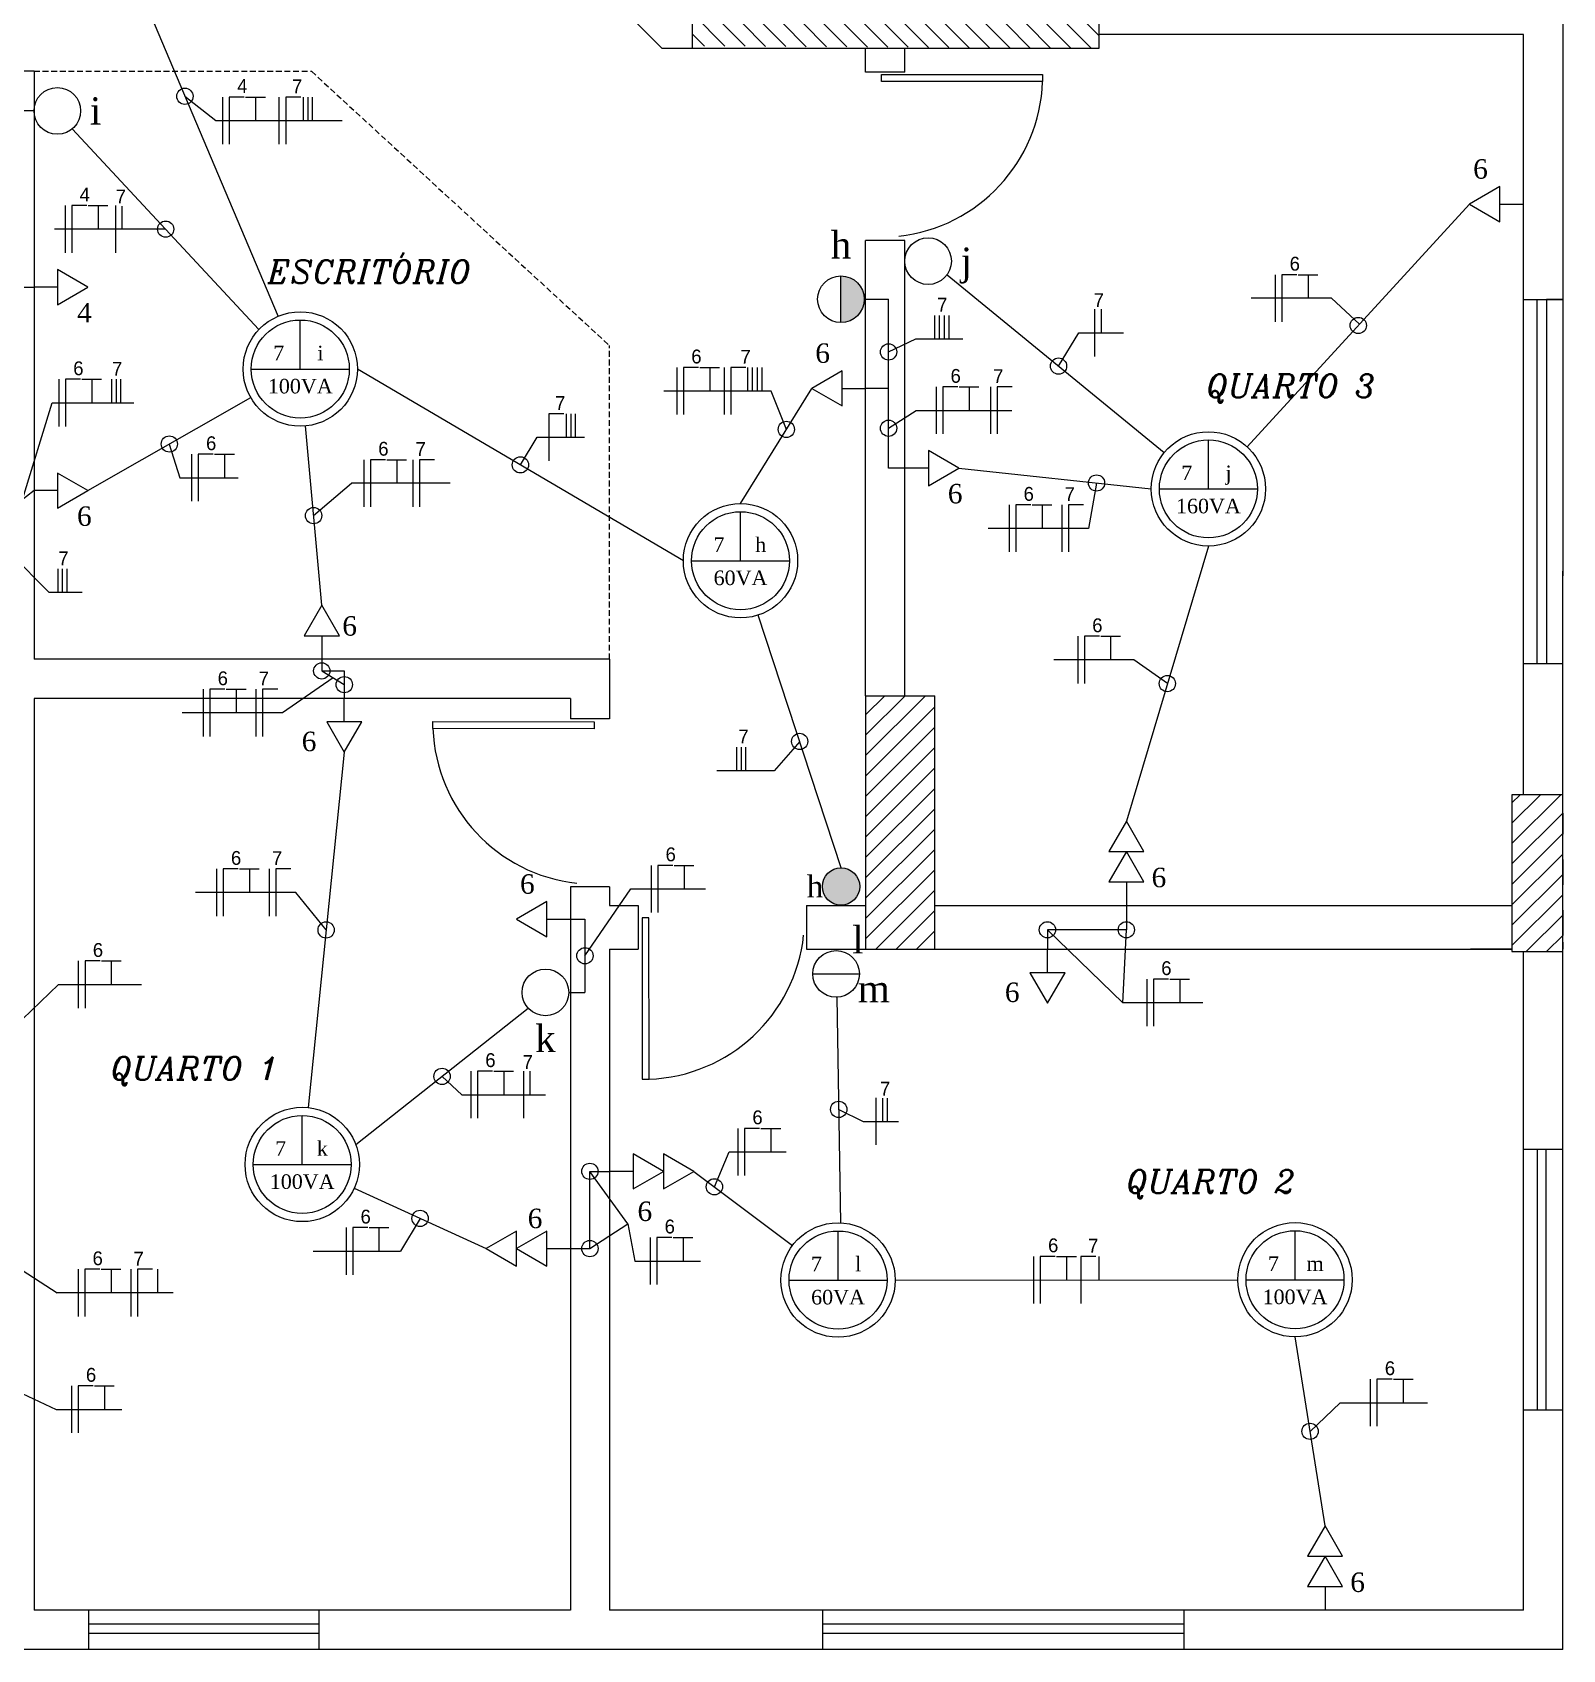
# Model space of a CAD drawing. Extents: x -175055 to -48386, y 10342 to 134050.
# Drawn here: x -88783 to -82140, y 102777 to 109795 of the extents above; entities that cross this region are included whole.
import ezdxf
from ezdxf.enums import TextEntityAlignment as Align

# ---------------------------------------------------------------- set-up
doc = ezdxf.new("R2010")
doc.units = 0
doc.header["$LTSCALE"] = 50
doc.header["$MEASUREMENT"] = 0
doc.linetypes.add('HIDDENX2', pattern=[0.75, 0.5, -0.25])
doc.layers.get('0').update_dxf_attribs({"linetype": 'CONTINUOUS'})
for name, color, linetype in [('ABE', 7, 'CONTINUOUS'), ('Eletrodutos', 6, 'CONTINUOUS'), ('Inst. Elétricas', 80, 'CONTINUOUS'), ('SIMBOLOGIA', 1, 'CONTINUOUS')]:
    doc.layers.add(name, color=color, linetype=linetype)
doc.styles.add('ITALICC', font='italicc', dxfattribs={"height": 4})
doc.styles.add('JMS1', font='times.ttf')
doc.styles.add('TECHNICLIGHT', font='tel_____.pfb', dxfattribs={"height": 2})

# ---------------------------------------------------------------- blocks, each defined once
blk = doc.blocks.new('*X29')
at = {"color": 0}
for p, q in [((-2519.03, -592.17), (-2497.87, -571)), ((-2519.03, -583.33), (-2506.7, -571)), ((-2519.03, -574.49), (-2515.54, -571)), ((-2519.03, -601), (-2497.03, -579)), ((-2519.03, -609.84), (-2497.03, -587.84)), ((-2519.03, -618.68), (-2497.03, -596.68)), ((-2519.03, -627.52), (-2497.03, -605.52)), ((-2519.03, -636.36), (-2497.03, -614.36)), ((-2512.83, -639), (-2497.03, -623.2)), ((-2503.99, -639), (-2497.03, -632.04))]:
    blk.add_line(p, q, dxfattribs=at)
blk = doc.blocks.new('*X27')
at = {"color": 0}
for p, q in [((825, 703.68), (825, 733.68)), ((812.5, 716.18), (812.5, 723.48)), ((818.75, 709.93), (818.75, 729.73)), ((831.25, 697.43), (831.25, 727.43)), ((837.5, 691.18), (837.5, 721.18)), ((843.75, 684.93), (843.75, 714.93)), ((850, 678.68), (850, 708.68)), ((856.25, 672.43), (856.25, 702.43)), ((862.5, 666.18), (862.5, 696.18)), ((868.75, 659.93), (868.75, 689.93)), ((875, 653.68), (875, 683.68)), ((881.25, 647.43), (881.25, 677.43)), ((887.5, 641.18), (887.5, 671.18)), ((893.75, 634.93), (893.75, 664.93)), ((900, 628.68), (900, 658.68)), ((906.25, 622.43), (906.25, 652.43)), ((912.5, 616.18), (912.5, 646.18)), ((918.75, 609.93), (918.75, 639.93)), ((925, 603.68), (925, 633.68)), ((931.25, 597.43), (931.25, 627.43)), ((937.5, 599.28), (937.5, 621.18)), ((943.75, 605.53), (943.75, 614.93))]:
    blk.add_line(p, q, dxfattribs=at)
blk = doc.blocks.new('A$C37370DF5')
at = {"linetype": 'Continuous'}
for p, q in [((0, 0), (0, 126)), ((-126, 0), (126, 0))]:
    blk.add_line(p, q, dxfattribs=at)
for radius in [147, 126]:
    blk.add_circle((0, 0), radius, dxfattribs=at)
at = {"linetype": 'Continuous', "style": 'JMS1'}
for tag, p in [('CIRC.', (-55.5, 41.2)), ('CMD', (51.8, 41.2)), ('POT.', (0, -44.1))]:
    blk.add_attdef(tag, text='', height=37.5, dxfattribs=at).set_placement(p, align=Align.MIDDLE_CENTER)
blk = doc.blocks.new('A$C7A1A14DC')
at = {"layer": 'SIMBOLOGIA'}
blk.add_line((0.0968, 0), (0, 0), dxfattribs=at)
blk.add_lwpolyline([(0.2219, 0), (0.0968, 0.0723), (0.0968, -0.0723)], close=True, dxfattribs=at)
at = {"layer": 'SIMBOLOGIA', "linetype": 'Continuous', "style": 'JMS1'}
blk.add_attdef('POT', text='', height=0.08, dxfattribs=at).set_placement((0.177, 0.1099), align=Align.MIDDLE_LEFT)
blk.add_attdef('CIRC.', (0.177, -0.1449), '', height=0.08, dxfattribs=at)
blk = doc.blocks.new('A$C6A1A07AC')
at = {"layer": 'SIMBOLOGIA'}
blk.add_line((72.6, 0), (0, 0), dxfattribs=at)
for points in [[(166.4, 0), (72.6, 54.2), (72.6, -54.2)], [(260.3, 0), (166.4, 54.2), (166.4, -54.2)]]:
    blk.add_lwpolyline(points, close=True, dxfattribs=at)
at = {"layer": 'SIMBOLOGIA', "linetype": 'Continuous', "style": 'JMS1'}
blk.add_attdef('POT', text='', height=60, dxfattribs=at).set_placement((195.5, 82.4), align=Align.MIDDLE_LEFT)
blk.add_attdef('CIRC.', (86.3, -123.1), '', height=60, dxfattribs=at)
blk = doc.blocks.new('A$C2AD67FED')
at = {"layer": 'SIMBOLOGIA', "linetype": 'Continuous'}
blk.add_circle((60, 0), 60, dxfattribs=at)
at = {"layer": 'SIMBOLOGIA', "linetype": 'Continuous', "style": 'JMS1'}
blk.add_attdef('CIRC.1', text='', height=70, dxfattribs=at).set_placement((143.7, 0), align=Align.MIDDLE_LEFT)
blk = doc.blocks.new('FASE')
at = {"layer": 'Inst. Elétricas'}
blk.add_line((-21.1, 103.8), (-21.1, -100.4), dxfattribs=at)
blk = doc.blocks.new('NEUTRO')
at = {"layer": 'Inst. Elétricas'}
blk.add_lwpolyline([(66.3, 41.2), (0.9, 41.2), (0.9, -163)], dxfattribs=at)
blk = doc.blocks.new('TERRA')
at = {"layer": 'Inst. Elétricas'}
for p, q in [((15, 22.1), (100.8, 22.1)), ((57.9, 22.1), (57.9, -80))]:
    blk.add_line(p, q, dxfattribs=at)
blk = doc.blocks.new('A$C046C75A3')
at = {"layer": 'SIMBOLOGIA', "linetype": 'Continuous'}
blk.add_hatch(color=256, dxfattribs=at).paths.add_polyline_path([(0, 0, 1), (120, 0)])
blk.add_line((0, 0), (120, 0), dxfattribs=at)
blk.add_circle((60, 0), 60, dxfattribs=at)
at = {"layer": 'SIMBOLOGIA', "linetype": 'Continuous', "style": 'JMS1'}
blk.add_attdef('CIRC.1', text='', height=70, dxfattribs=at).set_placement((143.7, 0), align=Align.MIDDLE_LEFT)
blk = doc.blocks.new('A$C7001172B')
at = {"layer": 'SIMBOLOGIA', "linetype": 'Continuous'}
blk.add_hatch(color=256, dxfattribs=at).paths.add_polyline_path([(0, 0, 1), (120, 0, 1)])
blk.add_circle((60, 0), 60, dxfattribs=at)
at = {"layer": 'SIMBOLOGIA', "linetype": 'Continuous', "style": 'JMS1'}
blk.add_attdef('CIRC.1', text='', height=70, dxfattribs=at).set_placement((143.7, 0), align=Align.MIDDLE_LEFT)
blk = doc.blocks.new('A$C09D210CD')
at = {"layer": 'SIMBOLOGIA', "linetype": 'Continuous'}
blk.add_line((0, 0), (120, 0), dxfattribs=at)
blk.add_circle((60, 0), 60, dxfattribs=at)
at = {"layer": 'SIMBOLOGIA', "linetype": 'Continuous', "style": 'JMS1'}
blk.add_attdef('CIRC.1', text='', height=70, dxfattribs=at).set_placement((116.1, 31.6), align=Align.BOTTOM_LEFT)
blk.add_attdef('CIRC.2', text='', height=70, dxfattribs=at).set_placement((116.1, -38.1), align=Align.TOP_LEFT)

msp = doc.modelspace()

# ---------------------------------------------------------------- hatches: boundary and pattern name
at = {"layer": 'ABE', "linetype": 'Continuous'}
h = msp.add_hatch(dxfattribs=at)
h.set_pattern_fill('ANSI31', scale=500, style=0)
h.set_pattern_definition([(45, (-57142.05, 110726.45), (-44.19417, 44.19417), [])])
h.paths.add_polyline_path([(-85165.5, 105816.1), (-84865.5, 105816.1), (-84865.5, 106916.1), (-85165.5, 106916.1)])

# ---------------------------------------------------------------- linework, layer by layer
for p, q in [((-88120.4, 109517.4), (-87986, 109412)), ((-87986, 109412), (-87438, 109412)), ((-88204, 108940.9), (-88686.4, 108940.9)), ((-83144, 108641), (-83492, 108641)), ((-83021.7, 108528.7), (-83144, 108641)), ((-85066, 108408.1), (-84948.4, 108464.5)), ((-84948.4, 108464.5), (-84744, 108464.5)), ((-84328.3, 108346.5), (-84240, 108491)), ((-84240, 108491), (-84047, 108491)), ((-85575.7, 108238.4), (-86041.6, 108238.4)), ((-85509.7, 108072), (-85575.7, 108238.4)), ((-88825.2, 107767.1), (-88697.2, 108187.1)), ((-88697.2, 108187.1), (-88342.2, 108187.1)), ((-85066, 108076.9), (-84946.9, 108154.2)), ((-84946.9, 108154.2), (-84531.1, 108154.2)), ((-86664.2, 107918.1), (-86591.6, 108037.6)), ((-86591.6, 108037.6), (-86386.1, 108037.6)), ((-88188.1, 108008.5), (-88142.2, 107861.9)), ((-88142.2, 107861.9), (-87888.6, 107861.8)), ((-87561.7, 107697.8), (-87397, 107838)), ((-86969.2, 107838), (-87397, 107838)), ((-84163.4, 107839.3), (-84198.7, 107642.2)), ((-84198.7, 107642.2), (-84633.7, 107642.2)), ((-88874.6, 107531.1), (-88711.6, 107364.9)), ((-88711.6, 107364.9), (-88566.3, 107364.9)), ((-84001, 107072), (-84349, 107072)), ((-83855.9, 106968.9), (-84001, 107072)), ((-87477.4, 106994.2), (-87697, 106842)), ((-87526.3, 107024), (-87428.6, 106964.3)), ((-87697, 106842), (-88132, 106842)), ((-85451.9, 106717.9), (-85562, 106591)), ((-85562, 106591), (-85812, 106591)), ((-87639.3, 106062.4), (-88074.3, 106062.4)), ((-87507.3, 105899.8), (-87639.3, 106062.4)), ((-86384, 105787.6), (-86185, 106078)), ((-86185, 106078), (-85861, 106078)), ((-84376.4, 105900.4), (-84049.4, 105584.1)), ((-84049.4, 105584.1), (-84033.9, 105900.4)), ((-88865, 105475.2), (-88669, 105663)), ((-88669, 105663), (-88309, 105663)), ((-83701.4, 105584.1), (-84049.4, 105584.1)), ((-87004.3, 105264.3), (-86918, 105185)), ((-86918, 105185), (-86555, 105185)), ((-85282.5, 105121.1), (-85177, 105068)), ((-85177, 105068), (-85023, 105068)), ((-85822.1, 104785.2), (-85758.1, 104936.7)), ((-85758.1, 104936.7), (-85510.2, 104936.7)), ((-86197.2, 104624.7), (-86362.6, 104852.3)), ((-87099.5, 104648.1), (-87184, 104506)), ((-86362.6, 104517.1), (-86197.2, 104624.7)), ((-86197.2, 104624.7), (-86167.3, 104463.1)), ((-87563, 104506), (-87184, 104506)), ((-88850.7, 104439.9), (-88675, 104325)), ((-86167.3, 104463.1), (-85882.5, 104463.1)), ((-88171.2, 104325), (-88675, 104325)), ((-88850.7, 103900.4), (-88679.4, 103819.4)), ((-88679.4, 103819.4), (-88393.5, 103819.4)), ((-83236.6, 103724), (-83106.4, 103848)), ((-83106.4, 103848), (-82727.4, 103848))]:
    msp.add_line(p, q)
at = {"color": 4}
for centre in [(-88120.4, 109517.4), (-88204, 108940.9), (-83027.1, 108522.9), (-85066, 108408.1), (-84328.3, 108346.5), (-85509.7, 108072), (-85066, 108076.9), (-88188.1, 108008.5), (-86664.2, 107918.1), (-84163.4, 107839.3), (-87561.7, 107697.8), (-87526.3, 107024), (-87428.6, 106964.3), (-83855.9, 106968.9), (-85451.9, 106717.9), (-87507.3, 105899.8), (-84376.4, 105900.4), (-84033.9, 105900.4), (-86384, 105787.6), (-87004.3, 105264.3), (-85282.5, 105121.1), (-86362.6, 104852.3), (-85822.1, 104785.2), (-87099.5, 104648.1), (-86362.6, 104517.1), (-83236.6, 103724)]:
    msp.add_circle(centre, 35.3, dxfattribs=at)
at = {"layer": 'ABE', "color": 7}
for p, q in [((-87055.7, 110730.7), (-86049.1, 109725)), ((-85916.9, 109725), (-85916.9, 109947.7)), ((-84153.5, 109947.7), (-84153.5, 109725)), ((-82140, 109936.1), (-82140, 107436.1)), ((-82310, 109786.1), (-84153.5, 109786.1)), ((-82310, 107616.1), (-82310, 109786.1)), ((-85916.9, 109725), (-86049.1, 109725)), ((-84153.5, 109725), (-85916.9, 109725)), ((-85165.5, 109621.4), (-85165.5, 109725)), ((-84995.5, 109621.4), (-84995.5, 109725)), ((-88775.4, 109625.8), (-88945.4, 109625.8)), ((-88775.4, 109625.8), (-88775.4, 107074.7)), ((-84995.5, 109621.4), (-85165.5, 109621.4)), ((-84995.5, 108891.4), (-85165.5, 108891.4)), ((-85165.5, 106916.1), (-85165.5, 108891.4)), ((-84995.5, 106916.1), (-84995.5, 108891.4)), ((-82310, 108636.1), (-82140, 108636.1)), ((-82250, 107056.1), (-82250, 108636.1)), ((-82140, 108636.1), (-82210, 108636.1)), ((-82210, 108636.1), (-82210, 107056.1)), ((-82310, 106486.1), (-82310, 107646.1)), ((-82310, 106496.1), (-82310, 107456.1)), ((-82140, 102778), (-82140, 107456.1)), ((-86277.3, 107074.7), (-88775.4, 107074.7)), ((-86277.3, 107074.7), (-86277.3, 106816.3)), ((-82310, 107056.1), (-82140, 107056.1)), ((-86447.3, 106904.7), (-88775.4, 106904.7)), ((-88775.4, 106904.7), (-88775.4, 102948)), ((-88775.4, 106904.7), (-88775.4, 102948)), ((-86447.3, 106904.7), (-86447.3, 106816.3)), ((-85165.5, 106916.1), (-84865.5, 106916.1)), ((-85165.5, 106916.1), (-85165.5, 105816.1)), ((-84865.5, 105816.1), (-84865.5, 106916.1)), ((-86277.3, 106816.3), (-86447.3, 106816.3)), ((-82140, 106406.1), (-82140, 106316.1)), ((-82140, 106206.1), (-82140, 106096.1)), ((-86277.3, 106086.3), (-86447.3, 106086.3)), ((-86447.3, 106086.3), (-86447.3, 102948)), ((-86277.3, 106086.3), (-86277.3, 106006.1)), ((-86277.3, 106006.1), (-86152.7, 106006.1)), ((-86152.7, 106006.1), (-86152.7, 105816.1)), ((-85422.7, 106006.1), (-85422.7, 105816.1)), ((-85422.7, 106006.1), (-85165.5, 106006.1)), ((-84865.5, 106006.1), (-82360, 106006.1)), ((-82140, 105986.1), (-82140, 105876.1)), ((-82140, 105846.1), (-82140, 105816.1)), ((-86277.3, 105816.1), (-86152.7, 105816.1)), ((-86277.3, 105816.1), (-86277.3, 102948)), ((-85422.7, 105816.1), (-82360, 105816.1)), ((-85165.5, 105816.1), (-84865.5, 105816.1)), ((-82360, 105816.1), (-82540, 105816.1)), ((-82310, 102948), (-82310, 105806.1)), ((-82140, 104947), (-82311.2, 104947)), ((-82251.2, 104947), (-82251.2, 103817)), ((-82211.2, 103817), (-82211.2, 104947)), ((-82311.2, 103817), (-82140, 103817)), ((-82251.2, 103817), (-82211.2, 103817)), ((-86447.3, 102948), (-88775.4, 102948)), ((-88539.4, 102948), (-88539.4, 102776.7)), ((-88539.4, 102888), (-88539.4, 102848)), ((-87537.4, 102888), (-88539.4, 102888)), ((-87537.4, 102776.7), (-87537.4, 102948)), ((-82310, 102948), (-86277.3, 102948)), ((-85353.3, 102948), (-85353.3, 102776.7)), ((-85353.3, 102888), (-85353.3, 102848)), ((-83783.6, 102888), (-85353.3, 102888)), ((-83783.6, 102776.7), (-83783.6, 102948)), ((-88539.4, 102848), (-87537.4, 102848)), ((-85353.3, 102848), (-83783.6, 102848)), ((-82140, 102776.7), (-88945.4, 102776.7))]:
    msp.add_line(p, q, dxfattribs=at)
at = {"layer": 'ABE', "color": 7, "linetype": 'HIDDENX2'}
for p, q in [((-88775.4, 109625.8), (-87571, 109625.8)), ((-87571, 109625.8), (-86277.3, 108435.3)), ((-86277.3, 107074.7), (-86277.3, 108435.3))]:
    msp.add_line(p, q, dxfattribs=at)
at = {"layer": 'ABE', "color": 7}
for points in [[(-84397.3, 109581.4), (-85097.3, 109582), (-85097.3, 109612), (-84397.3, 109611.4)], [(-87043.6, 106803.7), (-86343.6, 106803), (-86343.6, 106773), (-87043.6, 106773.7)], [(-82140, 105806.1), (-82140, 106486.1), (-82360, 106486.1), (-82360, 105806.1)], [(-86105.3, 105252.4), (-86106, 105952.4), (-86136, 105952.4), (-86135.3, 105252.4)]]:
    msp.add_lwpolyline(points, close=True, dxfattribs=at)
msp.add_lwpolyline([(-82360, 105816.1), (-82370, 105816.1)], dxfattribs=at)
for centre, start, end in [((-85096.9, 109606.7), 276.16622, 357.92495), ((-86344.1, 106799), 182.07505, 263.83378), ((-86130.6, 105951.9), 272.07505, 353.83378)]:
    msp.add_arc(centre, 700, start, end, dxfattribs=at)
at = {"layer": 'Eletrodutos'}
for p, q in [((-88524.5, 110472.4), (-87716.3, 108562.4)), ((-88775.4, 109454), (-88842.9, 109453.6)), ((-88609.3, 109376.3), (-87798.8, 108505.6)), ((-82544.1, 109049.2), (-83510.1, 107996.5)), ((-84812.3, 108742.5), (-83869.5, 107971.1)), ((-88838.2, 108689), (-88775.4, 108689)), ((-85171.5, 108636.7), (-85066, 108636.7)), ((-85066, 108250), (-85066, 108636.7)), ((-85956.8, 107502.2), (-87371.6, 108334)), ((-85708.7, 107750.3), (-85399.6, 108250)), ((-85066, 108250), (-85165.5, 108250)), ((-85066, 107903.8), (-85066, 108250)), ((-88541.4, 107806.2), (-87834.9, 108210.7)), ((-87526.3, 107308.7), (-87597.2, 108086.9)), ((-84995.5, 107903.8), (-85066, 107903.8)), ((-84761.5, 107903.8), (-83925.8, 107813.8)), ((-88775.4, 107806.2), (-88875, 107728)), ((-83677.8, 107565.7), (-84033.9, 106372.2)), ((-85272.3, 106169.3), (-85631.5, 107266.5)), ((-87526.3, 107074.7), (-87526.3, 107024)), ((-87526.3, 107024), (-87428.6, 107024)), ((-87428.6, 107024), (-87428.6, 106904.7)), ((-87428.6, 106670.6), (-87586.1, 105128.9)), ((-84033.9, 106006.1), (-84033.9, 105900.4)), ((-86447.3, 105946.3), (-86384, 105946.3)), ((-86384, 105946.3), (-86384, 105628.9)), ((-84033.9, 105900.4), (-84376.4, 105900.4)), ((-84376.4, 105900.4), (-84376.4, 105816.1)), ((-86454.3, 105628.9), (-86384, 105628.9)), ((-87378.7, 104968.3), (-86629.9, 105560.2)), ((-85289.9, 105607.8), (-85275.1, 104628.6)), ((-86362.6, 104517.1), (-86362.6, 104852.3)), ((-86362.6, 104852.3), (-86277.3, 104852.3)), ((-85911.2, 104852.3), (-85483.6, 104530.1)), ((-87385.7, 104779), (-86813.3, 104517.1)), ((-86447.3, 104517.1), (-86362.6, 104517.1)), ((-85037.4, 104380.8), (-83549.9, 104381.8)), ((-83171.4, 103314), (-83301.8, 104134))]:
    msp.add_line(p, q, dxfattribs=at)
at = {"layer": 'Inst. Elétricas'}
for p, q in [((-87607, 109514.1), (-87607, 109412)), ((-87587, 109514.1), (-87587, 109412)), ((-87567.9, 109514), (-87567.9, 109412)), ((-88394.3, 109041.3), (-88394.3, 108939.2)), ((-84143.5, 108593.1), (-84143.5, 108491)), ((-84867.1, 108566.6), (-84867.1, 108464.5)), ((-84846.2, 108566.6), (-84846.2, 108464.5)), ((-84825.1, 108566.6), (-84825.1, 108464.5)), ((-84805.1, 108566.6), (-84805.1, 108464.5)), ((-85678.7, 108340.5), (-85678.7, 108238.4)), ((-85657.7, 108340.5), (-85657.7, 108238.4)), ((-85636.7, 108340.5), (-85636.7, 108238.4)), ((-85616.7, 108340.5), (-85616.7, 108238.4)), ((-88439.4, 108289.2), (-88439.4, 108187.1)), ((-88419.4, 108289.2), (-88419.4, 108187.1)), ((-88400.3, 108289.2), (-88400.3, 108187.1)), ((-86464.8, 108139.8), (-86464.8, 108037.7)), ((-86444.8, 108139.8), (-86444.8, 108037.7)), ((-86425.8, 108139.7), (-86425.8, 108037.6)), ((-88672.5, 107467), (-88672.5, 107364.9)), ((-88652.5, 107467), (-88652.5, 107364.9)), ((-88633.4, 107466.9), (-88633.4, 107364.8)), ((-85726.1, 106693.1), (-85726.1, 106591)), ((-85706.1, 106693.1), (-85706.1, 106591)), ((-85687, 106693.1), (-85687, 106591)), ((-86622.5, 105287.1), (-86622.5, 105185)), ((-85093.1, 105170.1), (-85093.1, 105068)), ((-85072, 105170.1), (-85072, 105068)), ((-84153.3, 104483.5), (-84153.3, 104381.4)), ((-88240, 104427.1), (-88240, 104325))]:
    msp.add_line(p, q, dxfattribs=at)

# ---------------------------------------------------------------- block references
at = {"color": 7, "true_color": 0xffffff}
for name, p in [('FASE', (-87935.8, 109410.3)), ('NEUTRO', (-87928.8, 109472.9)), ('TERRA', (-87871.8, 109492)), ('FASE', (-87690.9, 109410.3)), ('NEUTRO', (-87683.8, 109472.9)), ('FASE', (-88619.5, 108939.2)), ('NEUTRO', (-88612.4, 109001.8)), ('TERRA', (-88555.4, 109020.9)), ('FASE', (-88401.2, 108939.2)), ('FASE', (-83367, 108639.3)), ('NEUTRO', (-83359.9, 108701.9)), ('TERRA', (-83302.9, 108721)), ('FASE', (-84150.4, 108489.3)), ('FASE', (-85964.3, 108236.7)), ('NEUTRO', (-85957.2, 108299.3)), ('TERRA', (-85900.2, 108318.4)), ('FASE', (-85759.2, 108236.7)), ('NEUTRO', (-85752.1, 108299.3)), ('FASE', (-88647, 108185.4)), ('NEUTRO', (-88639.9, 108248)), ('TERRA', (-88582.9, 108267.1)), ('FASE', (-84838.9, 108152.5)), ('NEUTRO', (-84831.8, 108215)), ('TERRA', (-84774.8, 108234.2)), ('FASE', (-84602.8, 108152.5)), ('NEUTRO', (-84595.7, 108215)), ('NEUTRO', (-86541.7, 108098.5)), ('FASE', (-88070.5, 107860.2)), ('NEUTRO', (-88063.4, 107922.8)), ('TERRA', (-88006.4, 107941.9)), ('FASE', (-87323, 107836.3)), ('NEUTRO', (-87315.9, 107898.9)), ('TERRA', (-87258.9, 107918)), ('FASE', (-87109.9, 107836.3)), ('NEUTRO', (-87102.8, 107898.9)), ('FASE', (-84521.8, 107640.5)), ('NEUTRO', (-84514.7, 107703.1)), ('TERRA', (-84457.7, 107722.2)), ('FASE', (-84292.7, 107640.5)), ('NEUTRO', (-84285.6, 107703.1)), ('FASE', (-84224, 107070.3)), ('NEUTRO', (-84216.9, 107132.9)), ('TERRA', (-84159.9, 107152)), ('FASE', (-88020.1, 106840.3)), ('NEUTRO', (-88013, 106902.9)), ('TERRA', (-87956, 106922)), ('FASE', (-87791, 106840.3)), ('NEUTRO', (-87783.9, 106902.9)), ('FASE', (-87962.4, 106060.7)), ('NEUTRO', (-87955.3, 106123.2)), ('TERRA', (-87898.3, 106142.4)), ('FASE', (-87733.3, 106060.7)), ('NEUTRO', (-87726.2, 106123.2)), ('FASE', (-86076, 106076.3)), ('NEUTRO', (-86068.9, 106138.9)), ('TERRA', (-86011.9, 106158)), ('FASE', (-88562, 105661.3)), ('NEUTRO', (-88554.9, 105723.9)), ('TERRA', (-88497.9, 105743)), ('FASE', (-83924.4, 105582.4)), ('NEUTRO', (-83917.3, 105645)), ('TERRA', (-83860.3, 105664.1)), ('FASE', (-86858.5, 105183.3)), ('NEUTRO', (-86851.4, 105245.9)), ('TERRA', (-86794.4, 105265)), ('FASE', (-86629.4, 105183.3)), ('FASE', (-85100, 105068)), ('FASE', (-85699.1, 104935.1)), ('NEUTRO', (-85692, 104997.6)), ('TERRA', (-85635, 105016.7)), ('FASE', (-87400, 104504.3)), ('NEUTRO', (-87392.9, 104566.9)), ('TERRA', (-87335.9, 104586)), ('FASE', (-86080, 104461.4)), ('NEUTRO', (-86072.9, 104524)), ('TERRA', (-86015.9, 104543.1)), ('FASE', (-84415.6, 104379.6)), ('NEUTRO', (-84408.6, 104442.2)), ('TERRA', (-84351.6, 104461.3)), ('NEUTRO', (-84232.1, 104442.3)), ('FASE', (-88563.1, 104323.4)), ('NEUTRO', (-88556, 104385.9)), ('TERRA', (-88499, 104405)), ('FASE', (-88334, 104323.4)), ('NEUTRO', (-88326.9, 104385.9)), ('FASE', (-82954, 103846.3)), ('NEUTRO', (-82946.9, 103908.9)), ('TERRA', (-82889.9, 103928)), ('FASE', (-88591.9, 103817.7)), ('NEUTRO', (-88584.8, 103880.2)), ('TERRA', (-88527.8, 103899.4))]:
    msp.add_blockref(name, p, dxfattribs=at)
at = {"color": 1, "linetype": 'Continuous'}
ref = msp.add_blockref('A$C7A1A14DC', (-82310, 109049.2), dxfattribs=dict(at, xscale=1054.6875, yscale=1054.6875, zscale=1054.6875, rotation=180))
ref.add_attrib('CIRC.', '6', dxfattribs={"linetype": 'Continuous', "height": 84.4, "style": 'JMS1'}).set_placement((-82496.7, 109202.1), align=Align.MIDDLE_CENTER)
ref = msp.add_blockref('A$C7A1A14DC', (-88775.4, 108689), dxfattribs=dict(at, xscale=1054.6875, yscale=1054.6875, zscale=1054.6875))
ref.add_attrib('CIRC.', '4', (-88588.7, 108536.1), dxfattribs={"linetype": 'Continuous', "height": 84.4, "style": 'JMS1'})
ref = msp.add_blockref('A$C7A1A14DC', (-85165.5, 108250), dxfattribs=dict(at, xscale=1054.6875, yscale=1054.6875, zscale=1054.6875, rotation=180))
ref.add_attrib('CIRC.', '6', dxfattribs={"linetype": 'Continuous', "height": 84.4, "style": 'JMS1'}).set_placement((-85352.2, 108402.9), align=Align.MIDDLE_CENTER)
ref = msp.add_blockref('A$C7A1A14DC', (-84995.5, 107903.8), dxfattribs=dict(at, xscale=1054.6875, yscale=1054.6875, zscale=1054.6875))
ref.add_attrib('CIRC.', '6', (-84808.8, 107750.9), dxfattribs={"linetype": 'Continuous', "height": 84.4, "style": 'JMS1'})
ref = msp.add_blockref('A$C7A1A14DC', (-88775.4, 107806.2), dxfattribs=dict(at, xscale=1054.6875, yscale=1054.6875, zscale=1054.6875))
ref.add_attrib('CIRC.', '6', (-88588.7, 107653.4), dxfattribs={"linetype": 'Continuous', "height": 84.4, "style": 'JMS1'})
ref = msp.add_blockref('A$C7A1A14DC', (-87526.3, 107074.7), dxfattribs=dict(at, xscale=1054.6875, yscale=1054.6875, zscale=1054.6875, rotation=90))
ref.add_attrib('CIRC.', '6', dxfattribs={"linetype": 'Continuous', "height": 84.4, "style": 'JMS1'}).set_placement((-87373.5, 107261.3), align=Align.TOP_RIGHT)
ref = msp.add_blockref('A$C7A1A14DC', (-87428.6, 106904.7), dxfattribs=dict(at, xscale=1054.6875, yscale=1054.6875, zscale=1054.6875, rotation=270))
ref.add_attrib('CIRC.', '6', dxfattribs={"linetype": 'Continuous', "height": 84.4, "style": 'JMS1'}).set_placement((-87581.4, 106718), align=Align.MIDDLE_CENTER)
at = {"color": 1}
ref = msp.add_blockref('A$C6A1A07AC', (-84033.9, 106006.1), dxfattribs=dict(at, xscale=1.40625, yscale=1.40625, zscale=1.40625, rotation=89.99999999999999))
ref.add_attrib('CIRC.', '6', dxfattribs={"linetype": 'Continuous', "height": 84.4, "style": 'JMS1'}).set_placement((-83860.8, 106127.5), align=Align.MIDDLE_RIGHT)
at = {"color": 1, "linetype": 'Continuous'}
ref = msp.add_blockref('A$C7A1A14DC', (-86447.3, 105946.3), dxfattribs=dict(at, xscale=1054.6875, yscale=1054.6875, zscale=1054.6875, rotation=180))
ref.add_attrib('CIRC.', '6', dxfattribs={"linetype": 'Continuous', "height": 84.4, "style": 'JMS1'}).set_placement((-86633.9, 106099.2), align=Align.MIDDLE_CENTER)
ref = msp.add_blockref('A$C7A1A14DC', (-84376.4, 105816.1), dxfattribs=dict(at, xscale=1054.6875, yscale=1054.6875, zscale=1054.6875, rotation=270))
ref.add_attrib('CIRC.', '6', dxfattribs={"linetype": 'Continuous', "height": 84.4, "style": 'JMS1'}).set_placement((-84529.3, 105629.4), align=Align.MIDDLE_CENTER)
at = {"color": 1}
ref = msp.add_blockref('A$C6A1A07AC', (-86277.3, 104852.3), dxfattribs=dict(at, xscale=1.40625, yscale=1.40625, zscale=1.40625))
ref.add_attrib('CIRC.', '6', dxfattribs={"linetype": 'Continuous', "height": 84.4, "style": 'JMS1'}).set_placement((-86155.9, 104679.1), align=Align.MIDDLE_LEFT)
ref = msp.add_blockref('A$C6A1A07AC', (-86447.3, 104517.1), dxfattribs=dict(at, xscale=1.40625, yscale=1.40625, zscale=1.40625, rotation=180))
ref.add_attrib('CIRC.', '6', dxfattribs={"linetype": 'Continuous', "height": 84.4, "style": 'JMS1'}).set_placement((-86568.6, 104690.3), align=Align.TOP_RIGHT)
ref = msp.add_blockref('A$C6A1A07AC', (-83171.4, 102948), dxfattribs=dict(at, xscale=1.40625, yscale=1.40625, zscale=1.40625, rotation=89.99999999999999))
ref.add_attrib('CIRC.', '6', dxfattribs={"linetype": 'Continuous', "height": 84.4, "style": 'JMS1'}).set_placement((-82998.2, 103069.3), align=Align.MIDDLE_RIGHT)
at = {"layer": 'ABE', "color": 7, "xscale": 10, "yscale": 10, "zscale": 10, "rotation": 44.65857011352408}
msp.add_blockref('*X27', (-86610.7, 98930.1), dxfattribs=at)
at = {"layer": 'ABE', "color": 7, "xscale": 10, "yscale": 10, "zscale": 10}
msp.add_blockref('*X29', (-57169.7, 112196.1), dxfattribs=at)
at = {"layer": 'SIMBOLOGIA', "linetype": 'Continuous'}
ref = msp.add_blockref('A$C2AD67FED', (-88775.4, 109454), dxfattribs=dict(at, xscale=1.687500000931323, yscale=1.687499983236194, zscale=1.687500000931323))
ref.add_attrib('CIRC.1', 'i', dxfattribs={"layer": '0', "linetype": 'Continuous', "height": 118.1, "style": 'JMS1'}).set_placement((-88532.9, 109454), align=Align.MIDDLE_LEFT)
ref = msp.add_blockref('A$C046C75A3', (-85272.7, 108535.5), dxfattribs=dict(at, xscale=1.687500000931323, yscale=1.687499983236194, zscale=1.687500000931323, rotation=89.99999999999999))
ref.add_attrib('CIRC.1', 'h', dxfattribs={"layer": '0', "linetype": 'Continuous', "height": 118.1, "style": 'JMS1'}).set_placement((-85272.7, 108778), align=Align.BOTTOM_CENTER)
ref = msp.add_blockref('A$C2AD67FED', (-84995.5, 108802), dxfattribs=dict(at, xscale=1.687500000931323, yscale=1.687499983236194, zscale=1.687500000931323))
ref.add_attrib('CIRC.1', 'j', dxfattribs={"layer": '0', "linetype": 'Continuous', "height": 118.1, "style": 'JMS1'}).set_placement((-84753, 108802), align=Align.MIDDLE_LEFT)
at = {"layer": 'SIMBOLOGIA', "lineweight": 0, "xscale": 1.6875, "yscale": 1.6875, "zscale": 1.6875}
for p, values in [((-87619.6, 108334), {'POT.': '100VA', 'CIRC.': '7', 'CMD': 'i'}), ((-83677.8, 107813.8), {'POT.': '160VA', 'CIRC.': '7', 'CMD': 'j'}), ((-85708.7, 107502.2), {'POT.': '60VA', 'CIRC.': '7', 'CMD': 'h'}), ((-87611.3, 104882.1), {'POT.': '100VA', 'CIRC.': '7', 'CMD': 'k'}), ((-85285.4, 104380.8), {'POT.': '60VA', 'CIRC.': '7', 'CMD': 'l'}), ((-83301.8, 104382), {'POT.': '100VA', 'CIRC.': '7', 'CMD': 'm'})]:
    msp.add_blockref('A$C37370DF5', p, dxfattribs=at).add_auto_attribs(values)
at = {"layer": 'SIMBOLOGIA', "linetype": 'Continuous'}
ref = msp.add_blockref('A$C7001172B', (-85191.3, 106088.3), dxfattribs=dict(at, xscale=1.350000000745058, yscale=1.349999986588955, zscale=1.350000000745058, rotation=180))
ref.add_attrib('CIRC.1', 'h', dxfattribs={"layer": '0', "linetype": 'Continuous', "height": 94.5, "style": 'JMS1'}).set_placement((-85385.3, 106088.3), align=Align.MIDDLE_CENTER)
ref = msp.add_blockref('A$C09D210CD', (-85395, 105709), dxfattribs=dict(at, xscale=1.687500000931323, yscale=1.687499983236194, zscale=1.687500000931323))
ref.add_attrib('CIRC.1', 'l', dxfattribs={"layer": '0', "linetype": 'Continuous', "height": 118.1, "style": 'JMS1'}).set_placement((-85199.1, 105762.3), align=Align.BOTTOM_CENTER)
ref.add_attrib('CIRC.2', 'm', dxfattribs={"layer": '0', "linetype": 'Continuous', "height": 118.1, "style": 'JMS1'}).set_placement((-85199.1, 105644.8), align=Align.MIDDLE_LEFT)
ref = msp.add_blockref('A$C2AD67FED', (-86555.5, 105730.2), dxfattribs=dict(at, xscale=1.687500000931323, yscale=1.687499983236194, zscale=1.687500000931323, rotation=270))
ref.add_attrib('CIRC.1', 'k', dxfattribs={"layer": '0', "linetype": 'Continuous', "height": 118.1, "style": 'JMS1'}).set_placement((-86555.5, 105487.6), align=Align.TOP_CENTER)

# ---------------------------------------------------------------- texts
at = {"color": 7, "char_height": 60, "attachment_point": 1, "style": 'TECHNICLIGHT'}
for s, insert in [('4', (-87893.9, 109591.9)), ('7', (-87655.7, 109590.7)), ('4', (-88577.6, 109120.9)), ('7', (-88421, 109112.6)), ('6', (-83325.1, 108820.9)), ('7', (-84855.2, 108643.5)), ('7', (-84175.8, 108662.7)), ('6', (-88605.1, 108367.1)), ('7', (-88436.8, 108364.7)), ('6', (-85922.4, 108418.3)), ('7', (-85708.8, 108417.1)), ('6', (-84797, 108334.1)), ('7', (-84612.1, 108332.8)), ('7', (-86513.6, 108216.3)), ('6', (-88028.6, 108041.9)), ('6', (-87281.1, 108017.9)), ('7', (-87119.3, 108016.7)), ('6', (-84479.9, 107822.1)), ('7', (-84302.1, 107820.9)), ('7', (-88669.9, 107542.5)), ('6', (-84182.1, 107251.9)), ('6', (-87978.2, 107021.9)), ('7', (-87800.4, 107020.7)), ('7', (-85718.1, 106769.2)), ('6', (-86034.1, 106257.9)), ('6', (-87920.5, 106242.3)), ('7', (-87742.7, 106241)), ('6', (-88520.1, 105842.9)), ('6', (-83882.5, 105764)), ('6', (-86816.6, 105364.9)), ('7', (-86654.8, 105356.7)), ('7', (-85103.3, 105241.4)), ('6', (-85657.2, 105116.7)), ('6', (-87358.1, 104685.9)), ('6', (-86038.1, 104643)), ('6', (-88521.2, 104505)), ('7', (-88343.4, 104503.7)), ('6', (-84373.7, 104561.3)), ('7', (-84199.9, 104559.6)), ('6', (-82912.1, 104028)), ('6', (-88550, 103999.3))]:
    msp.add_mtext_dynamic_manual_height_columns(s, width=123, gutter_width=10, heights=[0], dxfattribs=dict(at, insert=insert))
at = {"layer": 'ABE', "color": 7, "style": 'ITALICC'}
for s, p in [('ESCRITÓRIO', (-87761.1, 108706.5)), ('QUARTO 3', (-83685.2, 108211)), ('QUARTO 1', (-88442.2, 105249.1)), ('QUARTO 2', (-84033.4, 104758.3))]:
    msp.add_text(s, height=100, dxfattribs=at).set_placement(p)

doc.saveas('drawing.dxf')
